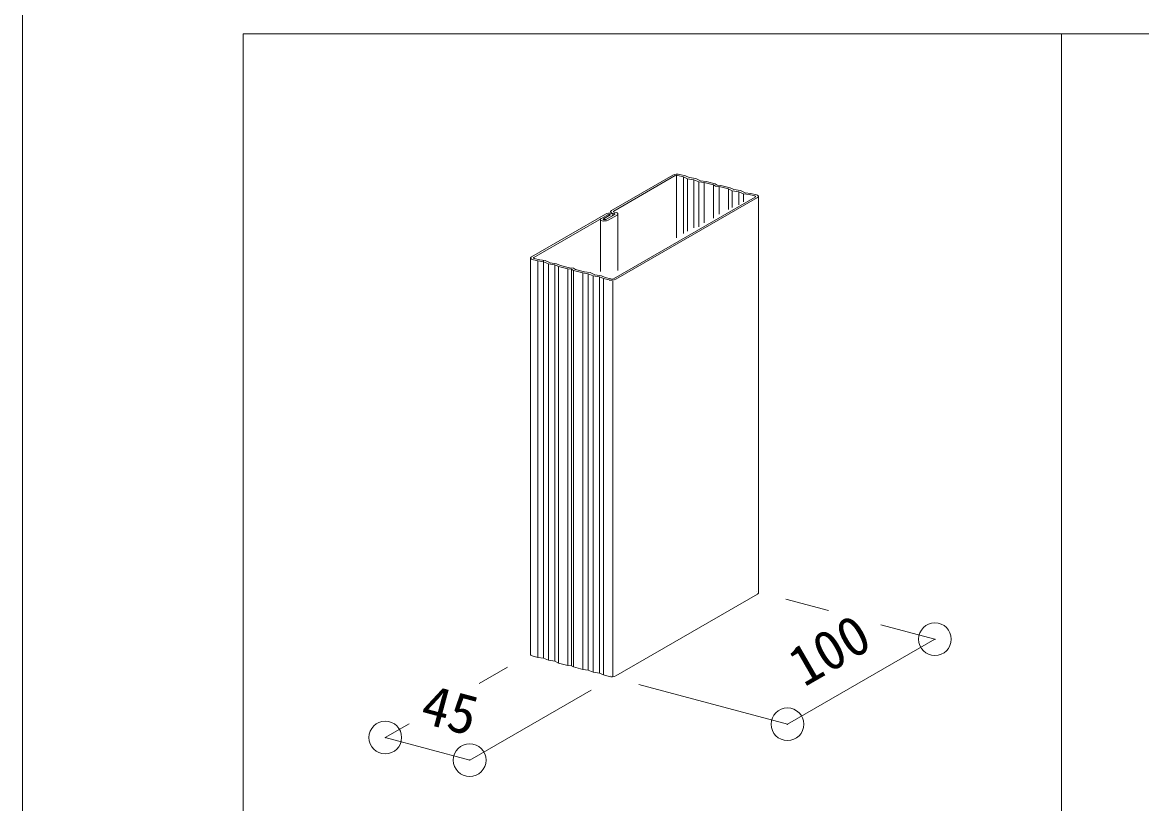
# Model space of a CAD drawing. Units: millimetres on the paper, enlarged 120 times. Extents: x -23400 to 38824, y -71984 to 16500.
# Drawn here: x -23400 to -20938, y 13006 to 14726 of the extents above; entities that cross this region are included whole.
import ezdxf
from ezdxf.enums import TextEntityAlignment as Align

# ---------------------------------------------------------------- set-up
doc = ezdxf.new("R2010")
doc.units = ezdxf.units.MM
doc.header["$LTSCALE"] = 120
doc.header["$PDMODE"] = 32
doc.header["$PDSIZE"] = 72
for name, color, linetype, lineweight in [('0-2_SQバー', 3, 'Continuous', 18), ('0-5_寸法', 4, 'Continuous', 9), ('F-3_ランナー', 4, 'Continuous', 9)]:
    doc.layers.add(name, color=color, linetype=linetype, lineweight=lineweight)
doc.styles.add('ＭＳ ゴシック', font='')
doc.styles.get('ＭＳ ゴシック').set_extended_font_data('MS Gothic')

msp = doc.modelspace()

# ---------------------------------------------------------------- linework, layer by layer
at = {"layer": '0-2_SQバー'}
for p, q in [((-22104.3, 14311.5), (-21969, 14389.7)), ((-22099.3, 14310.2), (-21964, 14388.4)), ((-21961.4, 14389.1), (-21961.4, 14251.8)), ((-21945.5, 14385.6), (-21958, 14389)), ((-21941.6, 14387.8), (-21954.1, 14391.2)), ((-21945.5, 14385.6), (-21945.5, 14261.1)), ((-21945.5, 14385.6), (-21937.2, 14381.7)), ((-21941.6, 14387.8), (-21933.3, 14384)), ((-21937.2, 14381.7), (-21937.2, 14266.2)), ((-21937.2, 14381.7), (-21922.8, 14379.5)), ((-21933.3, 14384), (-21918.9, 14381.8)), ((-21922.8, 14379.5), (-21922.8, 14273.5)), ((-21922.8, 14379.5), (-21912.2, 14375)), ((-21918.9, 14381.8), (-21908.3, 14377.3)), ((-21912.2, 14375), (-21912.2, 14275.6)), ((-21912.2, 14375), (-21900, 14373.4)), ((-21908.3, 14377.3), (-21896.1, 14375.7)), ((-21900, 14373.4), (-21900, 14284.3)), ((-21900, 14373.4), (-21879.8, 14368)), ((-21896.1, 14375.7), (-21875.9, 14370.2)), ((-21879.8, 14368), (-21879.8, 14294.7)), ((-21879.8, 14368), (-21875.5, 14365.2)), ((-21875.9, 14370.2), (-21871.6, 14367.4)), ((-21875.5, 14365.2), (-21867.3, 14364.6)), ((-21871.6, 14367.4), (-21863.4, 14366.9)), ((-21867.3, 14364.6), (-21867.3, 14303.9)), ((-21867.3, 14364.6), (-21847, 14359.2)), ((-21863.4, 14366.9), (-21843.1, 14361.5)), ((-21847, 14359.2), (-21847, 14314.2)), ((-21847, 14359.2), (-21838.8, 14355.3)), ((-21843.1, 14361.5), (-21834.9, 14357.6)), ((-21838.8, 14355.3), (-21838.8, 14318.2)), ((-21838.8, 14355.3), (-21824.3, 14353.1)), ((-21834.9, 14357.6), (-21820.4, 14355.4)), ((-21824.3, 14353.1), (-21824.3, 14324)), ((-21824.3, 14353.1), (-21813.7, 14348.6)), ((-21820.4, 14355.4), (-21809.8, 14350.9)), ((-22099.5, 14161.6), (-21788.3, 14341.3)), ((-22094.6, 14160.2), (-21783.1, 14340)), ((-21813.7, 14348.6), (-21813.7, 14330.6)), ((-21813.7, 14348.6), (-21801.6, 14347)), ((-21809.8, 14350.9), (-21797.7, 14349.3)), ((-21801.6, 14347), (-21789, 14343.7)), ((-21797.7, 14349.3), (-21785.1, 14345.9)), ((-21781, 13469.9), (-21781, 14342.9)), ((-22280.2, 14210), (-22117.6, 14303.9)), ((-22102.8, 14306.2), (-22097.6, 14304.8)), ((-22098.8, 14308.4), (-22093.8, 14307.1)), ((-22090.1, 14179.4), (-22090.1, 14304)), ((-22275.2, 14208.6), (-22112.6, 14302.5)), ((-22128.5, 14177.2), (-22128.5, 14291.8)), ((-22121.6, 14293.1), (-22107.6, 14301.2)), ((-22121.1, 14293.4), (-22116.1, 14292.1)), ((-22116.6, 14291.8), (-22097, 14303.1)), ((-22113.1, 14302.2), (-22108.1, 14300.9)), ((-22111.6, 14290.4), (-22091.9, 14301.8)), ((-22282.4, 14206.8), (-22282.4, 13334.1)), ((-22262, 14202.9), (-22274.5, 14206.2)), ((-22265.9, 14200.6), (-22278.6, 14204.1)), ((-22265.9, 14200.6), (-22265.9, 13327.9)), ((-22253.7, 14199), (-22265.9, 14200.6)), ((-22249.8, 14201.3), (-22262, 14202.9)), ((-22253.7, 13326.3), (-22253.7, 14201.3)), ((-22243.1, 14194.6), (-22253.7, 14199)), ((-22239.2, 14196.8), (-22249.8, 14201.3)), ((-22243.1, 14194.6), (-22243.1, 13321.8)), ((-22228.7, 14192.3), (-22243.1, 14194.6)), ((-22224.8, 14194.6), (-22239.2, 14196.8)), ((-22228.7, 13319.6), (-22228.7, 14192.3)), ((-22220.4, 14188.5), (-22228.7, 14192.3)), ((-22216.5, 14190.7), (-22224.8, 14194.6)), ((-22220.4, 13315.7), (-22220.4, 14188.5)), ((-22220.4, 14188.5), (-22200.1, 14183)), ((-22216.5, 14190.7), (-22196.3, 14185.3)), ((-22200.1, 14183), (-22200.1, 13310.3)), ((-22191.9, 14182.5), (-22200.1, 14183)), ((-22188.1, 14184.7), (-22196.3, 14185.3)), ((-22191.9, 13309.8), (-22191.9, 14182.5)), ((-22187.6, 14179.7), (-22191.9, 14182.5)), ((-22183.7, 14181.9), (-22188.1, 14184.7)), ((-22183.7, 14181.9), (-22163.5, 14176.5)), ((-22187.6, 13307), (-22187.6, 14179.7)), ((-22187.6, 14179.7), (-22167.4, 14174.3)), ((-22167.4, 14174.3), (-22167.4, 13301.5)), ((-22155.2, 14172.6), (-22167.4, 14174.3)), ((-22151.3, 14174.9), (-22163.5, 14176.5)), ((-22155.2, 14172.6), (-22155.2, 13299.9)), ((-22144.6, 14168.2), (-22155.2, 14172.6)), ((-22140.8, 14170.4), (-22151.3, 14174.9)), ((-22144.6, 13295.4), (-22144.6, 14168.2)), ((-22130.2, 14165.9), (-22144.6, 14168.2)), ((-22126.3, 14168.2), (-22140.8, 14170.4)), ((-22130.2, 14165.9), (-22130.2, 13293.2)), ((-22121.9, 14162.1), (-22130.2, 14165.9)), ((-22118, 14164.3), (-22126.3, 14168.2)), ((-22121.9, 13289.3), (-22121.9, 14162.1)), ((-22121.9, 14162.1), (-22109.6, 14158.8)), ((-22118, 14164.3), (-22105.5, 14161)), ((-22101, 14156.5), (-22101, 13285.6)), ((-22094.6, 13287.5), (-21783.1, 13467.3)), ((-22265.9, 13327.9), (-22278.6, 13331.3)), ((-22253.7, 13326.3), (-22265.9, 13327.9)), ((-22243.1, 13321.8), (-22253.7, 13326.3)), ((-22228.7, 13319.6), (-22243.1, 13321.8)), ((-22220.4, 13315.7), (-22228.7, 13319.6)), ((-22220.4, 13315.7), (-22200.1, 13310.3)), ((-22191.9, 13309.8), (-22200.1, 13310.3)), ((-22187.6, 13307), (-22191.9, 13309.8)), ((-22187.6, 13307), (-22167.4, 13301.5)), ((-22155.2, 13299.9), (-22167.4, 13301.5)), ((-22144.6, 13295.4), (-22155.2, 13299.9)), ((-22130.2, 13293.2), (-22144.6, 13295.4)), ((-22121.9, 13289.3), (-22130.2, 13293.2)), ((-22121.9, 13289.3), (-22109.6, 13286))]:
    msp.add_line(p, q, dxfattribs=at)
for centre, radius, start, end in [((-21959.4, 14369.4), 22.4, 76.4174, 115.1932), ((-21960.1, 14380.2), 8.98, 76.4174, 115.1932), ((-21958.3, 14386.9), 2.09, 83.631, 83.6311), ((-21954.7, 14386), 5.23, 83.631, 83.6311), ((-21789.3, 14341.6), 2.09, 83.631, 83.6311), ((-21790.3, 14339.2), 4.59, 63.1291, 74.5715), ((-21791.1, 14334.9), 8.98, 76.4174, 76.4179), ((-21789.5, 14343.5), 2.5, 298.9932, 322.6818), ((-21789.5, 14343.5), 2.56, 298.34956, 298.34959), ((-21789.8, 14340.4), 3.34, 50.9955, 60.9936), ((-21788.4, 14342.3), 1, 18.3262, 46.8176), ((-21788.1, 14342.4), 0.74, 326.649, 19.3447), ((-21788.2, 14334.9), 11.5, 63.1291, 74.5715), ((-21790.4, 14324.1), 22.4, 76.4174, 76.4179), ((-21785.7, 14340.7), 5.23, 83.631, 83.6311), ((-21786.3, 14345.4), 6.26, 298.9932, 322.6818), ((-21786.3, 14345.6), 6.39, 298.34956, 298.34959), ((-21787.1, 14337.8), 8.36, 50.9955, 60.9936), ((-21783.5, 14342.5), 2.5, 18.3262, 46.8176), ((-21782.9, 14342.6), 1.84, 326.649, 19.3447), ((-22109, 14285.6), 20.2, 76.4174, 115.1932), ((-22105, 14308.7), 1.26, 185.2295, 230.6299), ((-22103.7, 14308.7), 2.54, 149.1963, 182.6544), ((-22101.7, 14307.3), 5.01, 121.9226, 147.4363), ((-22100.5, 14314.4), 8.52, 231.876, 255.5219), ((-22095.7, 14293.3), 20.2, 115.1931, 115.1932), ((-22107, 14295.3), 10.3, 63.1291, 74.5715), ((-22104.8, 14300.5), 4.71, 83.631, 83.6311), ((-22100.9, 14312.6), 6.71, 254.9207, 255.0793), ((-22106, 14297.9), 7.53, 50.9955, 60.9936), ((-22102.8, 14302.1), 2.25, 18.3262, 46.8176), ((-22099.1, 14309.3), 0.85, 149.1963, 182.6544), ((-22099.5, 14309.3), 0.42, 185.2295, 230.6299), ((-22098.1, 14311.2), 2.84, 231.876, 255.5219), ((-22098.4, 14308.8), 1.67, 121.9226, 147.4363), ((-22098.2, 14310.6), 2.24, 254.9207, 255.0793), ((-22098.6, 14301.5), 3.44, 63.1291, 74.5715), ((-22097.8, 14303.3), 1.57, 83.631, 83.6311), ((-22098, 14304.7), 1.88, 298.9932, 322.6818), ((-22098.2, 14302.4), 2.51, 50.9955, 60.9936), ((-22097.2, 14303.8), 0.75, 18.3262, 46.8176), ((-22097, 14303.8), 0.55, 326.649, 19.3447), ((-22094.3, 14302.4), 4.71, 83.631, 83.6311), ((-22096.5, 14297.1), 10.3, 63.1291, 74.5715), ((-22095.5, 14299.7), 7.53, 50.9955, 60.9936), ((-22092.3, 14304), 2.25, 18.3262, 46.8176), ((-22091.7, 14304.1), 1.66, 326.649, 19.3447), ((-22127.3, 14291.6), 1.26, 185.2295, 230.6299), ((-22126, 14291.6), 2.54, 149.1963, 182.6544), ((-22123.9, 14290.2), 5.01, 121.9226, 147.4363), ((-22122.8, 14297.3), 8.52, 231.876, 255.5219), ((-22118, 14276.2), 20.2, 115.1931, 115.1932), ((-22120.2, 14308.7), 20.2, 256.4175, 295.1932), ((-22123.2, 14295.6), 6.71, 254.9207, 255.0793), ((-22121.4, 14292.2), 0.85, 149.1963, 182.6544), ((-22121.8, 14292.2), 0.42, 185.2295, 230.6299), ((-22120.7, 14291.7), 1.67, 121.9226, 147.4363), ((-22120.3, 14294.1), 2.84, 231.876, 255.5219), ((-22118.7, 14287), 6.74, 115.1931, 115.1932), ((-22120.5, 14293.5), 2.24, 254.9207, 255.0793), ((-22119.4, 14297.9), 6.74, 256.4175, 295.1932), ((-22118.7, 14287), 6.74, 76.4174, 76.4175), ((-22117.3, 14292), 1.57, 83.631, 83.6311), ((-22117.5, 14293.4), 1.88, 298.9932, 301.0068), ((-22117.5, 14293.5), 1.92, 298.34956, 298.34959), ((-22109.7, 14296.4), 6.74, 76.4174, 115.1932), ((-22114.3, 14295.4), 5.63, 298.9932, 301.0068), ((-22114.3, 14295.5), 5.75, 298.34956, 298.34959), ((-22109.1, 14299.7), 3.44, 63.1291, 74.5715), ((-22108.3, 14301.4), 1.57, 83.631, 83.6311), ((-22108.5, 14302.8), 1.88, 298.9932, 322.6818), ((-22108.5, 14302.9), 1.92, 298.34956, 298.34959), ((-22108.7, 14300.5), 2.51, 50.9955, 60.9936), ((-22107.7, 14301.9), 0.75, 18.3262, 46.8176), ((-22107.5, 14302), 0.55, 326.649, 19.3447), ((-22105.3, 14304.8), 5.63, 298.9932, 322.6818), ((-22105.3, 14304.9), 5.75, 298.34956, 298.34959), ((-22102.2, 14302.3), 1.66, 326.649, 19.3447), ((-22098, 14304.7), 1.92, 298.34956, 298.34959), ((-22094.8, 14306.6), 5.63, 298.9932, 322.6818), ((-22094.8, 14306.7), 5.75, 298.34956, 298.34959), ((-22279.6, 14206.8), 2.82, 149.1963, 182.6544), ((-22281, 14206.8), 1.4, 185.2295, 230.6299), ((-22277.3, 14205.3), 5.57, 121.9226, 147.4363), ((-22276, 14213.2), 9.47, 231.876, 254.478), ((-22270.7, 14189.7), 22.4, 115.1931, 115.1932), ((-22275, 14207.4), 1.13, 149.1963, 182.6544), ((-22275.5, 14207.4), 0.56, 185.2295, 230.6299), ((-22274.1, 14206.7), 2.23, 121.9226, 147.4363), ((-22273.6, 14209.9), 3.79, 231.876, 255.5219), ((-22271.4, 14200.5), 8.98, 115.1931, 115.1932), ((-22273.7, 14209.1), 2.98, 254.9207, 255.0793), ((-22276.5, 14211.2), 7.45, 254.9207, 255.0793), ((-22104.1, 14180.5), 22.4, 256.4175, 295.1932), ((-22107.5, 14165.9), 7.45, 254.9207, 255.0793), ((-22103.4, 14169.7), 8.98, 256.4175, 295.1932), ((-22104.7, 14163.8), 2.98, 254.9207, 255.0793), ((-22100.8, 14163.8), 2.56, 298.34956, 298.34959), ((-22097.6, 14165.9), 6.39, 298.34956, 298.34959), ((-21790.4, 13451.4), 22.4, 76.4174, 76.4179), ((-21785.7, 13468), 5.23, 83.631, 83.6311), ((-21786.3, 13472.7), 6.26, 298.9932, 322.6818), ((-21786.3, 13472.8), 6.39, 298.34956, 298.34959), ((-21782.9, 13469.9), 1.84, 326.649, 0), ((-22279.6, 13334.1), 2.82, 180, 182.6544), ((-22281, 13334.1), 1.4, 185.2295, 230.6299), ((-22276, 13340.4), 9.47, 231.876, 254.478), ((-22276.5, 13338.5), 7.45, 254.9207, 255.0793), ((-22104.1, 13307.8), 22.4, 256.4175, 295.1932), ((-22107.5, 13293.2), 7.45, 254.9207, 255.0793), ((-22104.7, 13291.1), 2.98, 254.9207, 255.0793), ((-22097.6, 13293.1), 6.39, 298.34956, 298.34959)]:
    msp.add_arc(centre, radius, start, end, dxfattribs=at)
at = {"layer": '0-5_寸法'}
for p, q in [((-21720.6, 13455.9), (-21627.2, 13430.9)), ((-21511.8, 13400), (-21392.6, 13368)), ((-22333, 13306.8), (-22395.2, 13270.9)), ((-22149.2, 13255.9), (-22416.1, 13101.9)), ((-22549, 13182.1), (-22601.8, 13151.6)), ((-22601.8, 13151.6), (-22416.1, 13101.9))]:
    msp.add_line(p, q, dxfattribs=at)
msp.add_lwpolyline([(-22043.9, 13268.4), (-21717.1, 13180.9), (-21392.7, 13368.1)], dxfattribs=at)
at = {"layer": '0-5_寸法', "color": 7}
for p in [(-21392.8, 13368.1), (-21717.1, 13180.9), (-22601.8, 13151.6), (-22416.1, 13101.9)]:
    msp.add_point(p, dxfattribs=at)
at = {"layer": 'F-3_ランナー', "color": 3, "lineweight": 18}
for p, q in [((-23400, 16500), (-23400, -16500)), ((-22914.5, 14700.8), (-234.5, 14700.8)), ((-22914.5, 14700.8), (-22914.5, 11100.8))]:
    msp.add_line(p, q, dxfattribs=at)
at = {"layer": 'F-3_ランナー'}
msp.add_line((-21114.5, 14700.8), (-21114.5, 11100.8), dxfattribs=at)

# ---------------------------------------------------------------- texts
at = {"layer": '0-5_寸法', "color": 7, "style": 'ＭＳ ゴシック'}
for s, rotation, p in [('100', 30, (-21667.6, 13238.8)), ('45', 345, (-22535.7, 13160.3))]:
    msp.add_text(s, height=87.98, rotation=rotation, dxfattribs=at).set_placement(p, align=Align.BOTTOM_LEFT)

doc.saveas('drawing.dxf')
